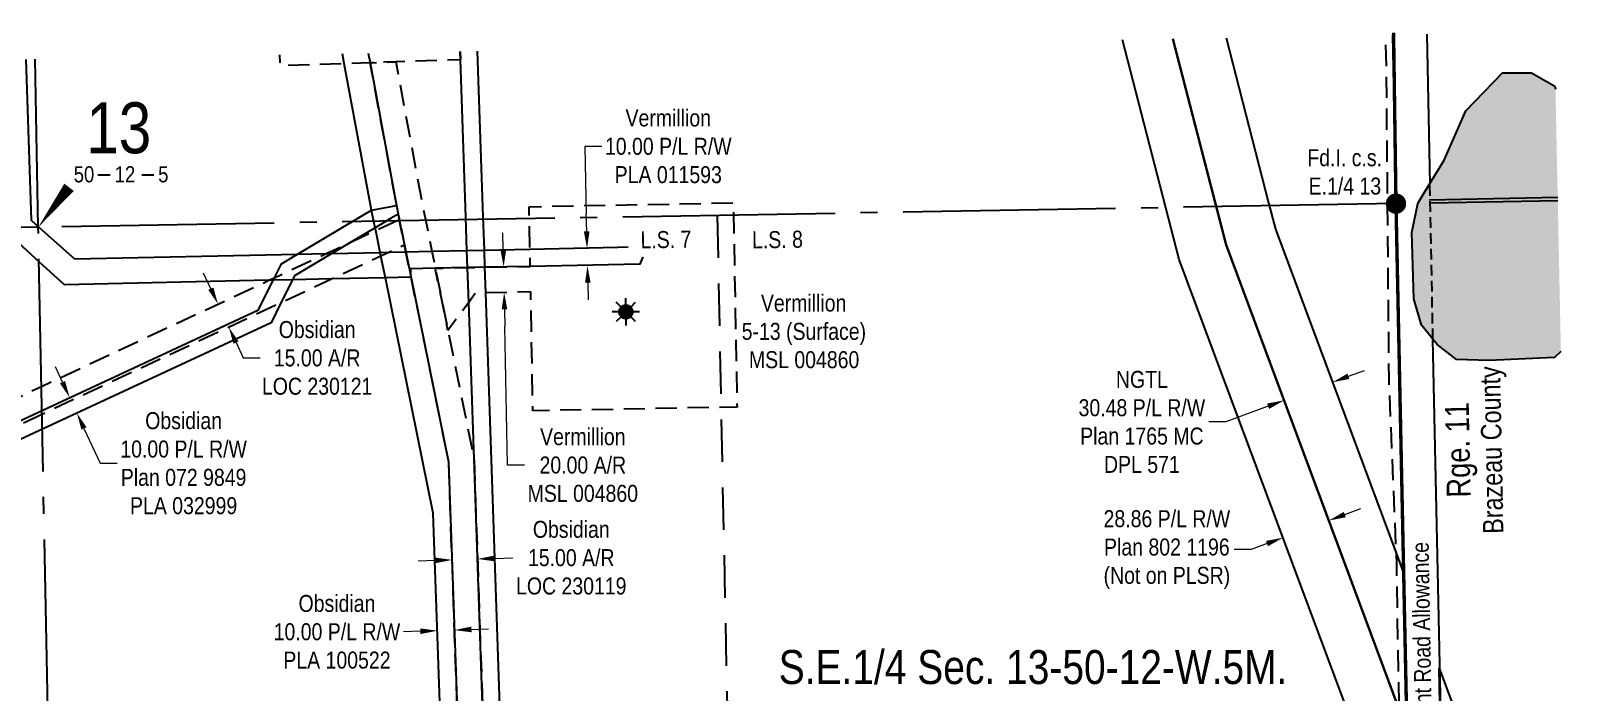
# Model space of a CAD drawing. Extents: x 588922 to 592870, y 5907287 to 5910216.
# Drawn here: x 591746 to 592657, y 5908053 to 5908441 of the extents above; entities that cross this region are included whole.
import ezdxf
from ezdxf.enums import TextEntityAlignment as Align

# ---------------------------------------------------------------- set-up
doc = ezdxf.new("R2010")
doc.units = 0
doc.header["$LTSCALE"] = 5
doc.header["$PDSIZE"] = 0.5
for name, pattern in [('BORDER2', [22.225, 6.35, -3.175, 6.35, -3.175, 0, -3.175]), ('foc-ACCESSROAD', [3.75, 2.5, -1.25]), ('foc-FLOWLINE', [3.75, 2.5, -1.25]), ('foc-LSD', [8, 5, -3]), ('foc-QUARTERLINE', [33, 25, -3, 2, -3]), ('foc-TRAV', [1.875, 1.25, -0.625])]:
    doc.linetypes.add(name, pattern=pattern)
doc.layers.get('Defpoints').update_dxf_attribs({"color": 9})
for name, color, linetype in [('10', 1, 'Continuous'), ('9', 3, 'Continuous'), ('C-AR', 13, 'foc-ACCESSROAD'), ('C-RW', 13, 'Continuous'), ('C-SYMBOL', 7, 'Continuous'), ('C-WS', 13, 'foc-ACCESSROAD'), ('D-TXT', 6, 'Continuous'), ('F-EZE', 190, 'foc-FLOWLINE'), ('F-RW', 190, 'Continuous'), ('F-WS', 190, 'foc-ACCESSROAD'), ('F-WS-S', 8, 'Continuous'), ('L-33', 7, 'Continuous'), ('L-MON', 1, 'Continuous'), ('L-QSEC', 8, 'foc-QUARTERLINE'), ('L-ROAD-T', 7, 'Continuous'), ('L-SEC', 7, 'Continuous'), ('L-SECLBL', 7, 'Continuous'), ('L-SECTION-LSD', 7, 'foc-LSD'), ('L-WATER-DASH', 7, 'foc-TRAV'), ('T-CREEK', 160, 'Continuous'), ('T-WATER-H', 133, 'Continuous')]:
    doc.layers.add(name, color=color, linetype=linetype)
doc.layers.add('AS-COUNTY', color=7, linetype='BORDER2', lineweight=60, true_color=0xcc33ff)
for name, color, linetype, lineweight in [('C-AR-T', 13, 'Continuous', 9), ('C-RW-T', 13, 'Continuous', 9), ('F-AR-T', 190, 'Continuous', 9), ('F-RW-T', 190, 'Continuous', 9), ('F-WS-T', 190, 'Continuous', 9)]:
    doc.layers.add(name, color=color, linetype=linetype, lineweight=lineweight)
doc.styles.add('100L', font='ARIALN.TTF', dxfattribs={"height": 11})
doc.styles.add('175L', font='ARIALN.TTF', dxfattribs={"height": 20})
doc.styles.add('240', font='ARIALN.TTF', dxfattribs={"height": 30})
doc.styles.add('80CG', font='ARIALN.TTF', dxfattribs={"height": 10})
doc.styles.add('80L', font='ARIALN.TTF', dxfattribs={"height": 10})
doc.styles.add('SIMPLEX', font='ARIALN.TTF')
doc.dimstyles.new('Compass 5 000', dxfattribs={"dimscale": 5, "dimtxt": 9, "dimasz": 2, "dimexe": 0.2, "dimexo": 0.0625, "dimgap": 0.5, "dimtad": 0, "dimtih": 1, "dimtoh": 1, "dimzin": 0, "dimdsep": 46, "dimtxsty": '80CG', "dimcen": 0.1, "dimse1": 1, "dimse2": 1, "dimclrd": 256, "dimclrt": 256, "dimaunit": 1, "dimadec": 4, "dimazin": 0, "dimtfac": 0.06, "dimtofl": 0, "dimtmove": 0, "dimatfit": 1, "dimfxl": 0.2, "dimtolj": 1, "dimtzin": 0, "dimlwd": -1, "dimarcsym": 0})

# ---------------------------------------------------------------- blocks, each defined once
blk = doc.blocks.new('L-SECLBL')
at = {"layer": '9', "color": 7}
for p, q in [((-5.08, -27.83), (-12.29, -27.83)), ((20.7, -27.83), (13.5, -27.83))]:
    blk.add_line(p, q, dxfattribs=at)
at = {"layer": '10', "color": 2, "style": 'SIMPLEX'}
blk.add_attdef('SEC', text='', height=30, dxfattribs=at).set_placement((0, 0), align=Align.MIDDLE)
at = {"layer": '10', "color": 5, "style": '80L'}
blk.add_attdef('TWP', text='', height=9.5, dxfattribs=at).set_placement((-14.43, -27.37), align=Align.MIDDLE_RIGHT)
blk.add_attdef('RGE', text='', height=9.5, dxfattribs=at).set_placement((3.62, -27.37), align=Align.MIDDLE_CENTER)
blk.add_attdef('MER', text='', height=9.5, dxfattribs=at).set_placement((23.17, -27.37), align=Align.MIDDLE_LEFT)
blk = doc.blocks.new('*D43')
at = {"layer": 'C-AR-T', "transparency": 16777216}
for p, q in [((591984.22, 5908130.03), (591974.22, 5908129.68)), ((592019.19, 5908131.23), (592030.03, 5908131.6))]:
    blk.add_line(p, q, dxfattribs=at)
for points in [[(591984.16, 5908131.69), (591984.28, 5908128.36), (591994.21, 5908130.37)], [(592019.13, 5908132.89), (592019.24, 5908129.56), (592009.19, 5908130.89)]]:
    blk.add_solid(points, dxfattribs=at)
at = {"layer": 'Defpoints', "color": 0, "transparency": 16777216}
for p in [(591993.57, 5908149.08), (592008.55, 5908149.59), (592009.19, 5908130.89)]:
    blk.add_point(p, dxfattribs=at)
at = {"layer": 'C-AR-T', "transparency": 16777216, "insert": (592064.35, 5908131.6), "char_height": 10, "attachment_point": 5, "style": '80CG'}
blk.add_mtext('\\A1;Obsidian\\P15.00 A/R\\PLOC 230119', dxfattribs=at)
blk = doc.blocks.new('*D44')
at = {"layer": 'C-AR-T', "transparency": 16777216}
for p, q in [((591852.29, 5908289.9), (591848.06, 5908298.96)), ((591867.11, 5908258.18), (591871.34, 5908249.12)), ((591871.34, 5908249.12), (591881.34, 5908249.12))]:
    blk.add_line(p, q, dxfattribs=at)
for points in [[(591853.8, 5908290.6), (591850.78, 5908289.19), (591856.52, 5908280.84)], [(591868.62, 5908258.88), (591865.6, 5908257.47), (591862.87, 5908267.24)]]:
    blk.add_solid(points, dxfattribs=at)
at = {"layer": 'Defpoints', "color": 0, "transparency": 16777216}
for p in [(591858.27, 5908281.65), (591862.87, 5908267.24), (591864.62, 5908268.06)]:
    blk.add_point(p, dxfattribs=at)
at = {"layer": 'C-AR-T', "transparency": 16777216, "insert": (591914.85, 5908249.12), "char_height": 10, "attachment_point": 5, "style": '80CG'}
blk.add_mtext('\\A1;Obsidian\\P15.00 A/R\\PLOC 230121', dxfattribs=at)
blk = doc.blocks.new('*D49')
at = {"layer": 'C-RW-T', "transparency": 16777216}
for p, q in [((591765.03, 5908234.89), (591760.82, 5908243.96)), ((591777.67, 5908207.7), (591787.21, 5908187.18)), ((591787.21, 5908187.18), (591797.21, 5908187.18))]:
    blk.add_line(p, q, dxfattribs=at)
for points in [[(591766.54, 5908235.59), (591763.52, 5908234.19), (591769.25, 5908225.82)], [(591779.18, 5908208.4), (591776.16, 5908207), (591773.46, 5908216.77)]]:
    blk.add_solid(points, dxfattribs=at)
at = {"layer": 'Defpoints', "color": 0, "transparency": 16777216}
for p in [(591753.66, 5908218.58), (591773.46, 5908216.77), (591757.87, 5908209.53)]:
    blk.add_point(p, dxfattribs=at)
at = {"layer": 'C-RW-T', "transparency": 16777216, "insert": (591836.29, 5908187.18), "char_height": 10, "attachment_point": 5, "style": '80CG'}
blk.add_mtext('\\A1;Obsidian\\P10.00 P/L R/W\\PPlan 072 9849\\PPLA 032999', dxfattribs=at)
blk = doc.blocks.new('*D50')
at = {"layer": 'C-RW-T', "transparency": 16777216}
for p, q in [((591975.58, 5908088.38), (591965.59, 5908088.02)), ((592005.63, 5908089.43), (592015.62, 5908089.79))]:
    blk.add_line(p, q, dxfattribs=at)
for points in [[(591975.52, 5908090.04), (591975.64, 5908086.71), (591985.57, 5908088.73)], [(592005.57, 5908091.1), (592005.68, 5908087.77), (591995.63, 5908089.08)]]:
    blk.add_solid(points, dxfattribs=at)
at = {"layer": 'Defpoints', "color": 0, "transparency": 16777216}
for p in [(591985.57, 5908088.73), (591986.61, 5908059.17), (591996.67, 5908059.52)]:
    blk.add_point(p, dxfattribs=at)
at = {"layer": 'C-RW-T', "transparency": 16777216, "insert": (591926.5, 5908088.02), "char_height": 10, "attachment_point": 5, "style": '80CG'}
blk.add_mtext('\\A1;Obsidian\\P10.00 P/L R/W\\PPLA 100522', dxfattribs=at)
blk = doc.blocks.new('*D53')
at = {"layer": 'Defpoints', "color": 0, "transparency": 16777216}
for p in [(592023.63, 5908302.67), (592024.56, 5908302.69), (592023.93, 5908287.67)]:
    blk.add_point(p, dxfattribs=at)
at = {"layer": 'F-AR-T', "transparency": 16777216}
for p, q in [((592024.36, 5908312.69), (592024.17, 5908322.69)), ((592025.06, 5908277.69), (592025.26, 5908267.69)), ((592026.88, 5908186.1), (592025.26, 5908267.69)), ((592036.88, 5908186.1), (592026.88, 5908186.1))]:
    blk.add_line(p, q, dxfattribs=at)
for points in [[(592026.03, 5908312.72), (592022.7, 5908312.66), (592024.56, 5908302.69)], [(592026.72, 5908277.72), (592023.39, 5908277.66), (592024.86, 5908287.69)]]:
    blk.add_solid(points, dxfattribs=at)
at = {"layer": 'F-AR-T', "transparency": 16777216, "insert": (592071.15, 5908186.1), "char_height": 10, "attachment_point": 5, "style": '80CG'}
blk.add_mtext('\\A1;Vermillion\\P20.00 A/R\\PMSL 004860', dxfattribs=at)
blk = doc.blocks.new('*D59')
at = {"layer": 'Defpoints', "color": 0, "transparency": 16777216}
for p in [(592510.63, 5908239.06), (592482.13, 5908228.43), (592483.7, 5908224.22)]:
    blk.add_point(p, dxfattribs=at)
at = {"layer": 'F-RW-T', "transparency": 16777216}
for p, q in [((592521.57, 5908238.35), (592530.94, 5908241.85)), ((592474.33, 5908220.73), (592449.53, 5908211.47)), ((592449.53, 5908211.47), (592439.53, 5908211.47))]:
    blk.add_line(p, q, dxfattribs=at)
for points in [[(592520.99, 5908239.91), (592522.16, 5908236.79), (592512.2, 5908234.86)], [(592473.75, 5908222.29), (592474.92, 5908219.17), (592483.7, 5908224.22)]]:
    blk.add_solid(points, dxfattribs=at)
at = {"layer": 'F-RW-T', "transparency": 16777216, "insert": (592400.06, 5908211.47), "char_height": 10, "attachment_point": 5, "style": '80CG'}
blk.add_mtext('\\A1;NGTL\\P30.48 P/L R/W\\PPlan 1765 MC\\PDPL 571', dxfattribs=at)
blk = doc.blocks.new('*D63')
at = {"layer": 'Defpoints', "color": 0, "transparency": 16777216}
for p in [(592073.31, 5908313.58), (592073.64, 5908313.59), (592073.54, 5908303.36)]:
    blk.add_point(p, dxfattribs=at)
at = {"layer": 'F-RW-T', "transparency": 16777216}
for p, q in [((592082.33, 5908373.58), (592072.33, 5908373.58)), ((592072.33, 5908373.58), (592073.21, 5908333.58)), ((592073.43, 5908323.58), (592073.21, 5908333.58)), ((592074.09, 5908293.37), (592074.3, 5908283.37))]:
    blk.add_line(p, q, dxfattribs=at)
for points in [[(592075.09, 5908323.62), (592071.76, 5908323.55), (592073.64, 5908313.59)], [(592075.75, 5908293.4), (592072.42, 5908293.33), (592073.87, 5908303.37)]]:
    blk.add_solid(points, dxfattribs=at)
at = {"layer": 'F-RW-T', "transparency": 16777216, "insert": (592121.42, 5908373.58), "char_height": 10, "attachment_point": 5, "style": '80CG'}
blk.add_mtext('\\A1;Vermillion\\P10.00 P/L R/W\\PPLA 011593', dxfattribs=at)
blk = doc.blocks.new('*D70')
at = {"layer": 'Defpoints', "color": 0, "transparency": 16777216}
for p in [(592502.97, 5908172.52), (592475.94, 5908162.44), (592483.04, 5908143.42)]:
    blk.add_point(p, dxfattribs=at)
at = {"layer": 'F-RW-T', "transparency": 16777216}
for p, q in [((592519.43, 5908157), (592528.8, 5908160.5)), ((592464.3, 5908136.43), (592454.3, 5908136.43)), ((592473.67, 5908139.93), (592464.3, 5908136.43))]:
    blk.add_line(p, q, dxfattribs=at)
for points in [[(592518.85, 5908158.57), (592520.02, 5908155.44), (592510.07, 5908153.51)], [(592473.09, 5908141.49), (592474.25, 5908138.37), (592483.04, 5908143.42)]]:
    blk.add_solid(points, dxfattribs=at)
at = {"layer": 'F-RW-T', "transparency": 16777216, "insert": (592414.76, 5908136.43), "char_height": 10, "attachment_point": 5, "style": '80CG'}
blk.add_mtext('\\A1;28.86 P/L R/W\\PPlan 802 1196\\P(Not on PLSR)', dxfattribs=at)
blk = doc.blocks.new('GAS')
h = blk.add_hatch(color=255)
h.dxf.hatch_style = 1
edge = h.paths.add_edge_path()
edge.add_arc((0, 0), 0.9, 0, 360)
for p, q in [((-0.81, 0), (-1.62, 0)), ((-0.57, 0.57), (-1.14, 1.14)), ((0, 0.81), (0, 1.62)), ((0.57, 0.57), (1.14, 1.14)), ((1.62, 0), (0.81, 0)), ((-0.57, -0.57), (-1.14, -1.14)), ((0, -0.81), (0, -1.62)), ((1.14, -1.14), (0.57, -0.57))]:
    blk.add_line(p, q)
blk.add_circle((0, 0), 0.8)
blk = doc.blocks.new('fdia')
at = {"color": 255, "const_width": 1}
blk.add_lwpolyline([(-0.5, 0, 1), (0.5, 0, 1)], format="xyb", close=True, dxfattribs=at)
blk = doc.blocks.new('Fdiaa')
blk.add_blockref('fdia', (0, 0))
blk = doc.blocks.new('fdib')
at = {"color": 1, "const_width": 1.6}
blk.add_lwpolyline([(-0.4, 0, 1), (0.4, 0, 1)], format="xyb", close=True, dxfattribs=at)
at = {"color": 1}
blk.add_circle((0, 0), 0.8, dxfattribs=at)
blk = doc.blocks.new('Fdibb')
blk.add_blockref('fdib', (0, 0))
blk = doc.blocks.new('fdicc')
for name in ['Fdibb', 'Fdiaa']:
    blk.add_blockref(name, (0, 0))
blk = doc.blocks.new('FDI')
blk.add_blockref('fdicc', (0, 0))

msp = doc.modelspace()

# ---------------------------------------------------------------- hatches: boundary and pattern name
at = {"layer": 'T-WATER-H'}
h = msp.add_hatch(color=256, dxfattribs=at)
h.dxf.hatch_style = 1
h.paths.add_polyline_path([(592646.556, 5908252.852), (592643.386, 5908407.325), (592642.958, 5908409.046), (592629.221, 5908416.93), (592612.312, 5908416.886), (592590.676, 5908394.596), (592577.865, 5908365.473), (592564.646, 5908343.727), (592562.385, 5908340.009), (592558.942, 5908323.032), (592559.993, 5908283.835), (592564.528, 5908268.357), (592566.23, 5908266.295), (592573.781, 5908257.148), (592585.215, 5908248.311), (592604.432, 5908247.594), (592642.737, 5908249.409)])

# ---------------------------------------------------------------- linework, layer by layer
at = {"layer": 'AS-COUNTY', "const_width": 2, "flags": 128}
msp.add_lwpolyline([(592548.134, 5908440.5), (592549.546, 5908339.92), (592566.678, 5907516.046), (592568.703, 5907415.142)], dxfattribs=at)
at = {"layer": 'C-AR', "flags": 128}
for points in [[(592020.595, 5907795.861), (592020.909, 5907786.663), (592006.107, 5907786.627), (592005.797, 5907795.584), (591992.216, 5908188.064), (591969.773, 5908298.318), (591967.075, 5908311.572), (591966.277, 5908315.491), (591963.198, 5908330.616), (591963.045, 5908331.362), (591962.547, 5908333.811), (591961.621, 5908338.785), (591945.971, 5908422.784), (591961.14, 5908423.3), (591977.278, 5908336.683), (591978.306, 5908331.63), (591982.322, 5908311.902), (591984.357, 5908301.904), (591991.792, 5908265.383), (592007.172, 5908189.828), (592020.595, 5907795.861)], [(591753.411, 5908216.159), (591649.757, 5908167.791), (591648.783, 5908169.895), (591643.453, 5908181.411), (591753.103, 5908232.577), (591886.502, 5908294.826), (591889.726, 5908296.33), (591920.223, 5908310.561), (591935.11, 5908317.508), (591949.312, 5908324.136), (591963.198, 5908330.616), (591966.277, 5908315.491), (591957.429, 5908311.363), (591952.391, 5908309.012), (591923.71, 5908295.627), (591893.539, 5908281.548), (591753.411, 5908216.159)]]:
    msp.add_lwpolyline(points, close=True, dxfattribs=at)
at = {"layer": 'C-RW'}
for points in [[(591639.5, 5908165.585), (591753.368, 5908218.449), (591880.327, 5908277.393), (591889.006, 5908294.88), (591889.726, 5908296.331), (591893.822, 5908304.585), (591903.258, 5908310.196), (591909.643, 5908313.994), (591938.224, 5908330.924), (591946.874, 5908336.114), (591930.82, 5908422.269), (591929.73, 5908428.123)], [(591944.925, 5908428.395), (591945.971, 5908422.784), (591961.621, 5908338.785), (591962.547, 5908333.811), (591958.348, 5908331.279), (591948.949, 5908325.708), (591935.11, 5908317.508), (591923.539, 5908310.634), (591901.465, 5908297.517), (591900.276, 5908295.123), (591893.539, 5908281.549), (591887.725, 5908269.838), (591753.572, 5908207.534), (591658.901, 5908163.587)], [(591995.616, 5907801.367), (591983.157, 5908157.872), (591954.978, 5908296.302), (591952.391, 5908309.012), (591951.936, 5908311.247), (591949.312, 5908324.136), (591948.949, 5908325.708), (591947.895, 5908331.095), (591946.874, 5908336.114), (591961.621, 5908338.785), (591962.547, 5908333.811), (591963.045, 5908331.362), (591963.198, 5908330.616), (591966.277, 5908315.491), (591967.075, 5908311.572), (591969.773, 5908298.318), (591992.216, 5908188.064), (591992.216, 5908188.064), (592005.797, 5907795.584)]]:
    msp.add_lwpolyline(points, dxfattribs=at)
at = {"layer": 'C-WS', "flags": 128}
msp.add_lwpolyline([(591999.019, 5908429.365), (591999.181, 5908424.595), (591961.14, 5908423.3), (591945.971, 5908422.784), (591930.82, 5908422.269), (591893.207, 5908420.988), (591892.987, 5908427.464)], dxfattribs=at)
at = {"layer": 'F-EZE', "flags": 128}
msp.add_lwpolyline([(592547.554, 5908439.201), (592549.546, 5908339.92), (592553.96, 5908121.858), (592555.824, 5908029.777), (592561.417, 5907753.455), (592561.748, 5907737.063), (592561.824, 5907733.339), (592561.87, 5907731.061), (592561.947, 5907727.245), (592562.444, 5907702.691), (592562.55, 5907697.47), (592562.678, 5907691.141), (592562.846, 5907682.828), (592563.65, 5907643.131), (592557.659, 5907662.978), (592557.333, 5907682.7), (592557.005, 5907702.575), (592556.6, 5907727.155), (592556.499, 5907733.249), (592556.168, 5907753.365), (592551.412, 5908041.613), (592549.975, 5908128.659), (592549.793, 5908133.035), (592545.48, 5908236.799), (592544.616, 5908339.833), (592543.947, 5908419.711), (592543.555, 5908439.129)], dxfattribs=at)
at = {"layer": 'F-RW', "flags": 128}
for points in [[(592418.285, 5908436.883), (592449.572, 5908315.782), (592551.107, 5908043.414), (592555.519, 5908031.577), (592557.287, 5907944.24), (592524.077, 5908033.339), (592422.018, 5908307.113), (592388.628, 5908436.351)], [(592449.573, 5908437.444), (592474.633, 5908340.399), (592478.653, 5908324.859), (592549.489, 5908134.836), (592553.655, 5908123.658), (592555.519, 5908031.577), (592551.107, 5908043.414), (592449.572, 5908315.782), (592443.334, 5908339.844), (592418.278, 5908436.883)], [(592656.666, 5907760.202), (592576.787, 5907974.494), (592574.921, 5908066.698), (592654.771, 5907852.562)]]:
    msp.add_lwpolyline(points, dxfattribs=at)
at = {"layer": 'F-RW'}
for points in [[(592009.074, 5908429.546), (592012.38, 5908332.231), (592013.05, 5908312.563), (592013.394, 5908302.473), (592013.905, 5908287.473), (592030.658, 5907796.05), (592032.356, 5907746.145), (592032.998, 5907726.104), (592033.235, 5907720.123), (592033.636, 5907708.383), (592023.571, 5907708.476), (592023.181, 5907719.953), (592022.977, 5907725.96), (592022.295, 5907745.971), (592020.909, 5907786.663), (592020.595, 5907795.861), (592007.172, 5908189.828), (592004.037, 5908281.853), (592003.346, 5908302.276), (592002.997, 5908312.346), (592002.326, 5908332.054), (591999.181, 5908424.595), (591999.019, 5908429.365)], [(591743.418, 5908424.782), (591746.623, 5908330.127), (591749.44, 5908327.604), (591751.356, 5908325.889), (591772.045, 5908307.371), (591903.258, 5908310.196), (591920.223, 5908310.562), (591923.539, 5908310.634), (591951.936, 5908311.247), (591957.429, 5908311.363), (591967.075, 5908311.572), (591982.322, 5908311.902), (592002.997, 5908312.346), (592013.05, 5908312.563), (592040.033, 5908313.143), (592109.095, 5908314.632), (592104.685, 5908304.26), (592040.221, 5908302.998), (592013.394, 5908302.473), (592003.346, 5908302.276), (591984.357, 5908301.904), (591969.701, 5908301.617), (591969.773, 5908298.318), (591969.809, 5908296.621), (591954.978, 5908296.302), (591923.71, 5908295.628), (591900.276, 5908295.123), (591889.006, 5908294.88), (591886.502, 5908294.826), (591766.182, 5908292.235), (591751.741, 5908305.374), (591731.812, 5908323.504)]]:
    msp.add_lwpolyline(points, dxfattribs=at)
at = {"layer": 'F-WS', "flags": 128}
msp.add_lwpolyline([(592159.763, 5908334.83), (592161.889, 5908220.272), (592041.799, 5908218.043), (592040.5, 5908287.994), (592013.905, 5908287.473), (592008.129, 5908287.36), (592004.037, 5908281.853), (591991.792, 5908265.383), (591984.357, 5908301.904), (592003.346, 5908302.276), (592013.394, 5908302.473), (592040.221, 5908302.998), (592040.033, 5908313.143), (592039.67, 5908332.712), (592039.57, 5908338.133), (592159.66, 5908340.362), (592159.763, 5908334.83)], close=True, dxfattribs=at)
at = {"layer": 'L-QSEC'}
for p, q in [((591750.801, 5908326.083), (591748.878, 5908424.88)), ((592569.346, 5908342.134), (592644.692, 5908343.682)), ((592549.546, 5908339.92), (591750.801, 5908326.083)), ((592644.735, 5908341.569), (592569.654, 5908340.268)), ((591750.8, 5908326.083), (590952.056, 5908312.245)), ((591766.443, 5907522.531), (591750.801, 5908326.083))]:
    msp.add_line(p, q, dxfattribs=at)
at = {"layer": 'L-SEC'}
for p, q in [((592547.554, 5908439.201), (592549.546, 5908339.92)), ((592567.661, 5908439.605), (592569.427, 5908351.591)), ((592566.26, 5907536.15), (592549.546, 5908339.92)), ((592586.367, 5907536.568), (592571.321, 5908260.128))]:
    msp.add_line(p, q, dxfattribs=at)
at = {"layer": 'L-SECLBL', "flags": 128}
msp.add_lwpolyline([(591750.801, 5908326.083, 0, 6.997, 0), (591768.875, 5908349.52, 0, 0, 0)], format="xyseb", dxfattribs=at)
at = {"layer": 'L-SECTION-LSD'}
msp.add_line((592150.173, 5908333.001), (592166.389, 5907529.341), dxfattribs=at)
at = {"layer": 'L-WATER-DASH'}
msp.add_line((592571.321, 5908260.128), (592569.427, 5908351.591), dxfattribs=at)
at = {"layer": 'T-CREEK', "flags": 128}
msp.add_lwpolyline([(592646.556, 5908252.852), (592642.737, 5908249.409), (592604.432, 5908247.594), (592585.215, 5908248.311), (592573.781, 5908257.148), (592566.23, 5908266.295), (592564.528, 5908268.357), (592559.993, 5908283.835), (592558.942, 5908323.032), (592562.385, 5908340.009), (592564.646, 5908343.727), (592577.865, 5908365.473), (592590.676, 5908394.596), (592612.312, 5908416.886), (592629.221, 5908416.93), (592642.958, 5908409.046), (592643.386, 5908407.325)], dxfattribs=at)

# ---------------------------------------------------------------- block references
at = {"layer": 'F-WS-S', "color": 6, "xscale": 4.997749999999961, "yscale": 4.997749999999961, "zscale": 4.997749999999961}
msp.add_blockref('GAS', (592096.484, 5908276.265), dxfattribs=at)
at = {"layer": 'L-MON', "color": 3, "xscale": 4.997760549999981, "yscale": 4.997760549999981, "zscale": 4.997760549999981}
msp.add_blockref('FDI', (592549.546, 5908339.92), dxfattribs=at)
at = {"layer": 'L-SECLBL', "xscale": 0.9995499999999923, "yscale": 0.9995499999999923, "zscale": 0.9995499999999923}
msp.add_blockref('L-SECLBL', (591798.148, 5908384.545), dxfattribs=at).add_auto_attribs({'SEC': '13', 'TWP': '50', 'RGE': '12', 'MER': '5'})

# ---------------------------------------------------------------- texts
at = {"layer": 'C-SYMBOL', "color": 3, "style": '175L'}
msp.add_text('S.E.1/4 Sec. 13-50-12-W.5M.', height=20, dxfattribs=at).set_placement((592336.03, 5908051.333), align=Align.BOTTOM_CENTER)
at = {"layer": 'D-TXT', "color": 3, "insert": (592579.486, 5908166.867), "char_height": 13.9937, "attachment_point": 1, "rotation": 91.159541, "style": '80L'}
msp.add_mtext_dynamic_manual_height_columns('Rge. 11', width=73.75526, gutter_width=47.5, heights=[0], dxfattribs=at)
at = {"layer": 'F-WS-T', "insert": (592164.324, 5908286.457), "char_height": 9.9955, "attachment_point": 1, "style": '175L'}
msp.add_mtext_dynamic_manual_height_columns('\\pi11.61;Vermillion\\P\\pi0.29473;5-13 (Surface)\\P\\pi4.5527;MSL 004860', width=72.62387, gutter_width=100, heights=[0], dxfattribs=at)
at = {"layer": 'L-33', "color": 200, "linetype": 'Continuous', "true_color": 0xcc33ff, "insert": (592607.596, 5908194.985), "char_height": 12, "attachment_point": 5, "rotation": 91.180014, "style": '240'}
msp.add_mtext_dynamic_manual_height_columns('Brazeau County', width=98.62004, gutter_width=45.02, heights=[0], dxfattribs=at)
at = {"layer": 'L-MON', "insert": (592483.919, 5908371.934), "char_height": 9.99552, "attachment_point": 1, "style": '80L'}
msp.add_mtext_dynamic_manual_height_columns('\\pi13.476;Fd.I. c.s.\\P\\pi14.246;E.1/4 13', width=55.45582, gutter_width=50, heights=[0], dxfattribs=at)
at = {"layer": 'L-ROAD-T', "style": '80L'}
msp.add_text('Government Road Allowance', height=9.9955, rotation=90.99041, dxfattribs=at).set_placement((592565.057, 5908066.419), align=Align.MIDDLE_CENTER)

# ---------------------------------------------------------------- dimensions: what is measured, and where the dimension line sits
at = {"layer": 'C-AR-T', "color": 6}
dim = msp.add_aligned_dim(p1=(591858.274, 5908281.654), p2=(591864.624, 5908268.056), distance=-1.931, text='Obsidian\\P15.00 A/R\\PLOC 230121', dimstyle='Compass 5 000', dxfattribs=at)
dim.commit()
dim.dimension.update_dxf_attribs({"geometry": '*D44', "text_midpoint": (591914.85, 5908249.117)})
dim = msp.add_linear_dim(base=(592009.191, 5908130.885), p1=(591993.57, 5908149.077), p2=(592008.549, 5908149.591), angle=1.967483, text='Obsidian\\P15.00 A/R\\PLOC 230119', dimstyle='Compass 5 000', dxfattribs=at)
dim.commit()
dim.dimension.update_dxf_attribs({"geometry": '*D43', "text_midpoint": (592064.348, 5908131.601), "dimtype": 161})
at = {"layer": 'C-RW-T', "color": 6}
for base, p1, p2, angle, text, picture, middle in [((591773.455, 5908216.768), (591753.664, 5908218.581), (591757.873, 5908209.526), 294.927362, 'Obsidian\\P10.00 P/L R/W\\PPlan 072 9849\\PPLA 032999', '*D49', (591836.292, 5908187.182)), ((591985.574, 5908088.728), (591996.673, 5908059.523), (591986.615, 5908059.168), 182.017551, 'Obsidian\\P10.00 P/L R/W\\PPLA 100522', '*D50', (591926.5, 5908088.024))]:
    dim = msp.add_linear_dim(base=base, p1=p1, p2=p2, angle=angle, text=text, dimstyle='Compass 5 000', dxfattribs=at)
    dim.commit()
    dim.dimension.update_dxf_attribs({"geometry": picture, "text_midpoint": middle, "dimtype": 161})
at = {"layer": 'F-RW-T'}
for base, p1, p2, text, picture, middle in [((592483.704, 5908224.224), (592510.634, 5908239.064), (592482.134, 5908228.431), 'NGTL\\P30.48 P/L R/W\\PPlan 1765 MC\\PDPL 571', '*D59', (592400.055, 5908211.472)), ((592483.038, 5908143.425), (592502.97, 5908172.525), (592475.943, 5908162.441), '28.86 P/L R/W\\PPlan 802 1196\\P(Not on PLSR)', '*D70', (592414.761, 5908136.433))]:
    dim = msp.add_linear_dim(base=base, p1=p1, p2=p2, angle=200.460751, text=text, dimstyle='Compass 5 000', dxfattribs=at)
    dim.commit()
    dim.dimension.update_dxf_attribs({"geometry": picture, "text_midpoint": middle, "dimtype": 161})

# ---------------------------------------------------------------- next in the draw order: texts
at = {"layer": 'L-SECTION-LSD', "attachment_point": 1, "rotation": 0.983973, "style": '100L', "bg_fill": 3, "box_fill_scale": 1.5, "bg_fill_color": 256, "bg_fill_transparency": 0}
for s, width, insert, char_height in [('\\pi2.3189;L.S. 7', 30.88047, (592102.686, 5908323.531), 9.99552), ('L.S. 8', 30.40114, (592170.615, 5908323.531), 9.9955)]:
    msp.add_mtext_dynamic_manual_height_columns(s, width=width, gutter_width=55, heights=[0], dxfattribs=dict(at, insert=insert, char_height=char_height))

# ---------------------------------------------------------------- next in the draw order: dimensions: what is measured, and where the dimension line sits
at = {"layer": 'F-AR-T'}
dim = msp.add_linear_dim(base=(592024.562, 5908302.691), p1=(592023.925, 5908287.669), p2=(592023.628, 5908302.673), angle=91.13711, text='Vermillion\\P20.00 A/R\\PMSL 004860', dimstyle='Compass 5 000', override={"dimtmove": 1}, dxfattribs=at)
dim.commit()
dim.dimension.update_dxf_attribs({"geometry": '*D53', "text_midpoint": (592051.743, 5908186.101), "dimtype": 161})
at = {"layer": 'F-RW-T', "color": 6}
dim = msp.add_linear_dim(base=(592073.644, 5908313.586), p1=(592073.537, 5908303.358), p2=(592073.313, 5908313.579), angle=91.25133, text='Vermillion\\P10.00 P/L R/W\\PPLA 011593', dimstyle='Compass 5 000', override={"dimtmove": 1}, dxfattribs=at)
dim.commit()
dim.dimension.update_dxf_attribs({"geometry": '*D63', "text_midpoint": (592080.736, 5908373.582), "dimtype": 161})

doc.saveas('drawing.dxf')
